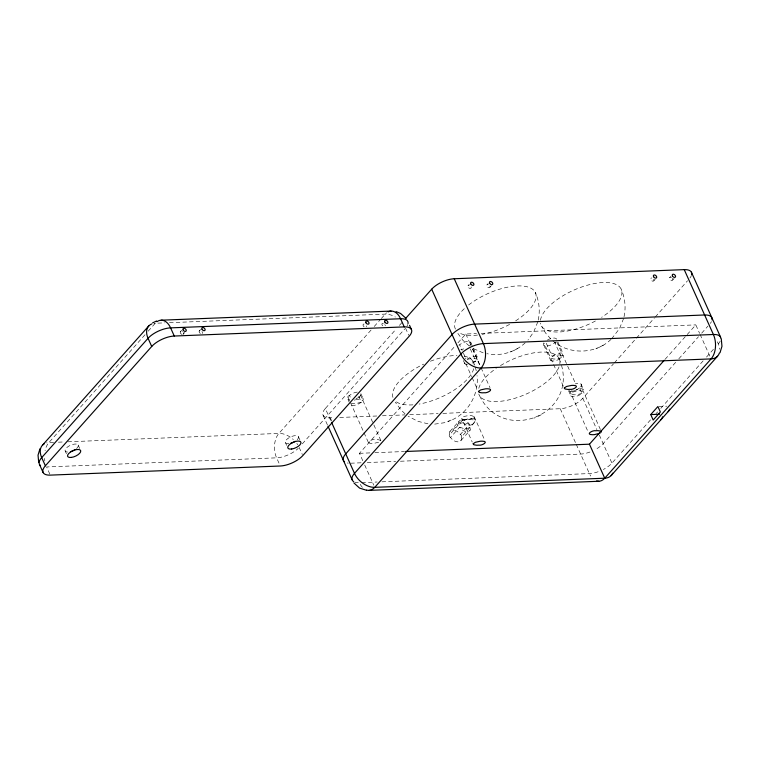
<?xml version="1.0" encoding="UTF-8"?>
<svg xmlns="http://www.w3.org/2000/svg" width="760" height="760" viewBox="0 0 760 760"><rect width="100%" height="100%" fill="white"/><g stroke="black" fill="none" stroke-linecap="round" stroke-linejoin="round"><path stroke-width="0.57" stroke-dasharray="3.8 2.85" d="M538.203 320.131C540.284 310.897 539.211 301.036 535.297 292.419M624.026 316.73C626.107 307.496 625.024 297.625 621.11 289.009M537.776 321.908L533.71 331.968L527.962 340.081M623.599 318.506L619.533 328.567L611.714 338.694M472.587 424.241A7.353 5.614 -73.2 0 0 473.271 423.738L475.028 421.24A3.41 2.612 -73.2 0 0 475.228 420.27L475.009 419.055L472.074 418.484A16.425 6.963 -24.2 0 0 469.889 418.579L465.68 419.425L463.21 420.745A3.41 2.612 -73.2 0 0 463.229 421.705L472.226 442.044M461.652 418.522C464.236 422.123 479.873 416.936 470.744 415.54A16.425 6.963 -24.2 0 0 468.559 415.625C466.222 416.014 459.534 416.546 462.488 420.384M460.978 440.458L470.07 430.264M462.498 420.185L449.435 434.948A7.144 4.693 41.7 0 1 452.789 430.065L461.89 419.862A7.144 4.693 41.7 0 1 469.433 424.308L460.341 434.511A7.144 4.693 41.7 0 0 452.789 430.065M145.018 334.733L48.906 442.558A17.575 10.953 87.7 0 0 45.068 450.651M148.171 331.198L155.258 323.247L164.749 322.867M180.329 331.806L181.678 330.286M183.464 333.963L184.813 332.452M199.206 331.056L200.564 329.536M371.07 330.03L278.892 433.428A17.575 10.953 87.7 0 0 276.602 457.833L279.813 464.977M374.224 326.486L380.522 319.418M381.311 318.535L385.253 314.117A17.575 10.953 87.7 0 1 386.64 312.806M330.676 420.384L325.337 408.5L396.245 328.956M399.399 325.423L402.553 321.888M302.299 443.868L404.719 328.976M467.979 285.76L469.328 284.24M486.856 285.01L488.205 283.499M489.991 287.166L491.34 285.655M362.805 460.759L359.461 453.321L454.784 346.38M457.938 342.845L465.813 334.001L476.482 333.583M449.91 431.462L459.002 421.268M459.638 427.215L464.236 428.668A16.093 10.574 41.7 0 0 467.761 428.469L470.544 426.778A7.144 4.693 41.7 0 1 467.181 431.661A7.144 4.693 41.7 0 1 459.638 427.215L450.547 437.418A7.144 4.693 41.7 0 0 458.09 441.864A7.144 4.693 41.7 0 0 461.453 436.981L474.297 422.636M653.894 280.668L655.253 279.148M669.645 277.751L670.994 276.241M672.781 279.917L674.13 278.397M442.88 413.373L560.244 408.719A17.575 7.457 -24.2 0 0 582.797 398.278L613.519 363.812M614.308 362.928L635.578 339.065M636.367 338.181L654.483 317.86M655.272 316.977L687.572 280.734M665.076 359.347L686.346 335.483M687.135 334.599L695.808 324.881L699.628 333.383M675.659 362.339L603.174 443.64A17.575 7.457 -24.2 0 1 594.548 449.996M678.813 358.796L698.506 336.709M701.66 333.174L707.959 326.097M650.55 419.843L611.942 463.153A17.575 7.457 -24.2 0 1 603.317 469.509M656.061 413.659L657.637 411.891M660.792 408.358L703.332 360.63M706.486 357.095L713.573 349.144M525.207 342.779C515.185 352.317 500.375 356.535 486.846 353.666M611.031 339.368C595.621 354.369 569.04 355.015 552.843 340.841M479.636 395.837C502.426 443.593 576.346 416.005 561.327 364.648M517.399 348.612L514.472 350.16M603.212 345.202L600.286 346.76M541.225 414.751L538.289 416.299M434.653 424.127L444.315 422.74L453.634 419.111M452.476 419.71C468.815 412.053 479.104 393.528 477.023 375.601M355.49 399.845L356.373 399.703A16.093 6.83 -24.2 0 1 359.964 399.522L362.862 400.463A7.144 3.03 -24.2 0 0 356.031 398.497A7.144 3.03 -24.2 0 0 358.919 396.701L361.361 402.144L356.944 403.341A16.093 6.83 -24.2 0 1 353.362 403.522L351.433 403.209M470.298 348.868L475.769 361.038L471.352 362.226A16.093 6.83 -24.2 0 1 470.07 362.368M546.288 343.283L552.178 356.373L556.596 355.186A16.093 6.83 -24.2 0 1 560.186 355.005M561.583 357.627L557.165 358.824A16.093 6.83 -24.2 0 1 553.584 359.005L550.677 358.065A7.144 3.03 -24.2 0 0 553.299 361.019A7.144 3.03 -24.2 0 0 561.583 357.627L554.857 342.655A7.144 3.03 -24.2 0 1 546.573 346.047A7.144 3.03 -24.2 0 1 543.951 343.092L553.109 363.47M572.508 392.141L576.925 390.944A16.093 6.83 -24.2 0 1 580.517 390.763L583.414 391.704A7.144 3.03 -24.2 0 0 580.792 388.749A7.144 3.03 -24.2 0 0 572.508 392.141L571.739 390.44M581.913 393.395L577.495 394.582A16.093 6.83 -24.2 0 1 573.914 394.763L571.007 393.822A7.144 3.03 -24.2 0 0 573.629 396.786A7.144 3.03 -24.2 0 0 581.913 393.395L579.471 387.952A2.195 0.931 -24.2 0 0 581.077 386.213M510.064 352.003L511.451 351.481M595.887 348.602L597.265 348.08M448.077 421.553L449.454 421.03M533.89 418.142L535.278 417.62M467.372 359.375L470.782 358.587A16.093 6.83 -24.2 0 1 474.363 358.406L477.27 359.347A7.144 3.03 -24.2 0 0 475.095 356.383A7.144 3.03 -24.2 0 0 467.2 359.128M462.887 419.966L463.334 419.852A10.782 1.776 5.4 0 1 466.117 419.577A10.782 1.776 5.4 0 1 469.87 419.587L470.563 419.624A4.759 0.779 5.4 0 1 475.361 420.261M354.169 400.13L355.043 399.931M169.489 322.677L385.253 314.117A17.575 11.543 41.7 0 1 395.361 317.024M481.222 333.393L695.808 324.881M325.337 408.5A17.575 7.457 -24.2 0 0 330.258 417.848L333.811 417.705M339.739 417.468L377.673 415.967M382.413 415.777L404.947 414.884M409.688 414.694L438.14 413.563M659.024 406.495L666.824 406.182M53.646 442.367L48.906 442.558A17.575 11.543 41.7 0 0 46.512 442.899M58.387 442.177L63.127 441.987M67.877 441.807L278.892 433.428A17.575 11.543 41.7 0 1 293.341 439.546M359.461 453.321L370.13 452.894M374.87 452.703L404.51 451.526M350.645 463.21L361.313 462.783M367.241 462.545L395.694 461.415M400.434 461.234L580.63 454.081A17.575 7.457 -24.2 0 0 591.261 451.526M361.779 482.619L377.188 482.011M381.928 481.821L589.399 473.584A17.575 7.457 -24.2 0 0 598.348 471.675M560.186 354.996L563.084 355.946A7.144 3.03 -24.2 0 0 560.462 352.982A7.144 3.03 -24.2 0 0 552.178 356.373M427.984 423.814L417.791 421.296L408.044 416.119M483.18 352.849L473.195 348.536M469.433 424.308L464.835 422.854A16.093 10.574 41.7 0 0 461.31 423.054L458.527 424.745A7.144 4.693 41.7 0 1 461.89 419.862M469.291 345.99L462.925 340.319L457.263 332.585M405.033 413.791L400.928 409.868L395.266 402.125M550.762 338.912L545.708 333.203L541.633 326.297M463.704 423.054L464.351 423.899A7.22 5.519 -73.2 0 0 465.12 424.536M380.845 440.477L377.454 439.413A16.425 6.963 -24.2 0 0 375.269 439.508C371.934 438.719 364.572 443.374 371.744 443.46A16.425 6.963 -24.2 0 0 373.93 443.365L379.116 442.149L380.845 440.477L360.42 395.019A7.144 3.03 -24.2 0 0 360.724 394.383M717.383 341.781L718.304 343.834A17.575 11.543 41.7 0 1 719.739 349.22M700.102 334.447L710.135 356.772M581.029 384.028L583.471 389.471M600.428 429.561L580.972 386.26A7.144 3.03 -24.2 0 0 575.292 383.885M557.859 341.943L563.15 353.704M582.797 398.278L596.866 429.599M599.298 435.005L611.942 463.153A17.575 11.543 41.7 0 1 612.76 465.32M556.776 341.915L575.367 383.277M569.477 390.421L587.936 431.49M568.499 390.621L570.95 396.065M553.593 364.553L563.322 386.194M543.894 345.325L550.62 360.297M560.244 408.719L575.776 443.279M576.26 444.362L589.399 473.584A17.575 10.953 87.7 0 0 590.729 476.064M470.601 342.142L477.327 357.115M470.962 345.315L470.544 344.385A7.144 3.03 -24.2 0 0 467.923 341.42A7.144 3.03 -24.2 0 0 459.629 344.812L462.156 350.426M472.644 349.058L480.577 366.709M481.051 367.764L490.019 387.733M465.813 334.001L470.592 344.641M472.501 348.887L480.624 366.966M463.419 353.229L465.101 356.972M465.519 357.912L465.937 358.844M465.832 363.631L471.666 376.618M472.159 377.691L477.508 389.595M463.362 360.497L464.797 363.698M474.135 416.594L484.69 440.068M473.898 417.325L475.228 420.27M405.507 328.092L408.719 335.236M360.886 393.69L362.928 398.221M357.361 392.084A7.144 3.03 -24.2 0 0 349.514 395.447L351.044 398.848M349.543 400.539L348.013 397.138A7.144 3.03 -24.2 0 0 349.419 400.035M350.455 402.581L363.517 431.632M364.002 432.715L368.353 442.396M347.947 399.37L349.173 402.087M364.714 465.015L373.796 485.212M330.258 417.848L331.712 421.087M323.123 415.33L327.978 426.132M298.395 436.639L300.029 440.268M299.145 447.402L302.356 454.546M285.447 442.633L286.662 445.36M78.166 445.037L79.8 448.666M65.208 451.031L66.434 453.748M49.818 474.107L46.607 466.963L276.602 457.833A17.575 7.457 -24.2 0 0 298.3 448.286M559.113 358.558L561.079 363.707M473.299 361.969L474.563 365.17M475.266 367.108L476.263 370.87M711.436 321.632A17.575 7.457 -24.2 0 1 710.277 323.447M691.429 275.367A17.575 7.457 -24.2 0 1 689.89 278.084M348.289 463.144A17.575 7.457 -24.2 0 1 347.206 462.973M470.649 344.327A2.195 0.931 -24.2 0 1 470.639 344.822M470.231 345.353A2.195 0.931 -24.2 0 1 469.623 345.819M463.809 348.878A7.144 3.03 -24.2 0 1 460.759 349.457M475.769 361.038A7.144 3.03 -24.2 0 1 471.115 363.651M467.485 364.43A7.144 3.03 -24.2 0 1 464.559 362.092M458.869 345.183A2.195 0.931 -24.2 0 1 459.61 344.764M547.276 340.119A7.144 3.03 -24.2 0 1 556.7 339.197M555.987 342.01A2.195 0.931 -24.2 0 1 554.876 342.703M543.837 343.14A2.195 0.931 -24.2 0 1 543.78 342.931M468.606 305.007A43.938 18.639 -24.2 0 1 528.836 287.299A43.938 18.639 -24.2 0 1 514.9 321.319M509.608 324.397A43.938 18.639 -24.2 0 1 482.001 334.372M477.527 335.055A43.938 18.639 -24.2 0 1 458.233 332.205M455.477 329.118A43.938 18.639 -24.2 0 1 465.804 307.325M464.16 356.098A43.938 18.639 -24.2 0 1 474.031 364.306M473.717 368.704A43.938 18.639 -24.2 0 1 419.092 404.082M412.955 404.842A43.938 18.639 -24.2 0 1 395.124 400.824M392.958 397.433A43.938 18.639 -24.2 0 1 423.709 364.135M430.416 361.238A43.938 18.639 -24.2 0 1 456.988 355.452M540.464 320.302A43.938 18.639 -24.2 0 1 602.784 282.549A43.938 18.639 -24.2 0 1 601.559 317.376M595.422 320.986A43.938 18.639 -24.2 0 1 540.464 323.171M500.45 365.626A43.938 18.639 -24.2 0 1 541.605 352.06A43.938 18.639 -24.2 0 1 559.844 363.755M559.018 366.89A43.938 18.639 -24.2 0 1 517.712 397.375A43.938 18.639 -24.2 0 1 478.781 394.031M478.772 388.322A43.938 18.639 -24.2 0 1 496.28 368.324M579.471 387.952A7.144 3.03 -24.2 0 1 573.002 391.096A7.144 3.03 -24.2 0 1 568.337 390.402M360.534 394.962A2.195 0.931 -24.2 0 1 358.938 396.748M361.361 402.144A7.144 3.03 -24.2 0 1 350.616 405.004M347.899 397.185A2.195 0.931 -24.2 0 1 349.486 395.399M672.457 278.341A1.919 1.264 41.7 0 1 672.153 280.392A1.919 1.264 41.7 0 1 669.731 278.948A1.919 1.264 41.7 0 1 670.633 277.248M671.27 277.4A1.919 1.264 41.7 0 1 671.602 277.562M653.676 279.233A1.919 1.264 41.7 0 1 653.182 281.162A1.919 1.264 41.7 0 1 650.836 279.642A1.919 1.264 41.7 0 1 651.757 277.998M489.848 285.883A1.919 1.264 41.7 0 1 489.031 287.679A1.919 1.264 41.7 0 1 486.799 285.798A1.919 1.264 41.7 0 1 488.309 284.591M471.105 286.919A1.919 1.264 41.7 0 1 470.022 288.42A1.919 1.264 41.7 0 1 467.923 286.558A1.919 1.264 41.7 0 1 469.272 285.294M450.509 437.494A2.195 1.444 41.7 0 1 449.331 434.872M460.38 434.435A2.195 1.444 41.7 0 1 461.548 437.057M463.058 420.745A4.674 0.769 5.4 0 1 463.03 419.995M472.568 424.175A10.498 8.027 -73.2 0 1 465.148 424.469M720.195 341.135A17.575 7.457 -24.2 0 1 718.304 343.834M362.425 487.359A17.575 10.953 87.7 0 1 359.404 482.714A17.575 7.457 -24.2 0 1 354.996 482.229M296.827 443.422A17.575 11.543 41.7 0 1 297.73 444.771M44.84 460.978A17.575 10.953 87.7 0 1 44.526 458.384M154.052 323.351A17.575 11.543 41.7 0 1 155.258 323.247M407.787 324.482A17.575 7.457 -24.2 0 1 406.885 326.297M288.857 443.622A7.144 3.03 -24.2 0 1 286.235 439.983A7.144 3.03 -24.2 0 1 295.668 435.613A7.144 3.03 -24.2 0 1 297.151 439.774M67.621 452.058A7.144 3.03 -24.2 0 1 66.585 447.763A7.144 3.03 -24.2 0 1 76.076 444.03A7.144 3.03 -24.2 0 1 76.522 448.542M200.383 333.402A1.919 1.264 41.7 0 1 199.111 331.455A1.919 1.264 41.7 0 1 200.507 330.591M201.913 331.493A1.919 1.264 41.7 0 1 202.198 333.431M183.245 332.538A1.919 1.264 41.7 0 1 182.998 334.39M182.011 334.381A1.919 1.264 41.7 0 1 180.253 332.5A1.919 1.264 41.7 0 1 181.469 331.312M182.125 331.522A1.919 1.264 41.7 0 1 182.457 331.721M364.125 326.791A1.919 1.264 41.7 0 1 363.052 324.738A1.919 1.264 41.7 0 1 364.743 324.188M366.291 325.859A1.919 1.264 41.7 0 1 366.187 326.819M382.698 325.802A1.919 1.264 41.7 0 1 382.005 323.798A1.919 1.264 41.7 0 1 383.791 323.522M384.437 323.959A1.919 1.264 41.7 0 1 384.702 324.235M385.13 324.966A1.919 1.264 41.7 0 1 385.187 325.831"/><path stroke-width="1.14" d="M601.388 432.079L600.666 431.091L598.006 430.663A16.425 6.963 -24.2 0 0 595.821 430.749C592.486 429.97 585.124 434.615 592.297 434.701A16.425 6.963 -24.2 0 0 594.481 434.615L600.077 433.2M39.976 448.704L38.038 455.164L38.703 462.441M720.024 352.744L721.962 346.284L721.297 339.007M42.455 445.217L148.808 325.907M45.372 465.785L151.725 346.474A17.575 7.457 -24.2 0 1 174.268 336.034L404.263 326.904A17.575 7.457 -24.2 0 1 409.174 336.252L302.822 455.563A17.575 7.457 -24.2 0 1 280.269 466.003L50.283 475.123A17.575 7.457 -24.2 0 1 45.372 465.785L41.695 457.615A17.575 11.543 41.7 0 1 44.308 443.773M405.697 318.354L431.699 289.19A17.575 7.457 -24.2 0 1 454.242 278.749L684.237 269.629A17.575 7.457 -24.2 0 1 691.667 274.493M405.697 451.478L589.447 444.191L664.288 360.231M650.74 414.58L657.903 406.543L660.355 411.986L653.192 420.023L650.74 414.58L659.661 414.219M596.591 480.956A17.575 10.953 87.7 0 0 604.741 478.211L711.094 358.901A17.575 11.543 41.7 0 0 719.34 353.106M611.125 475.608L717.544 356.231M152.589 322.886L156.607 320.976M161.148 320.197L391.058 311.077M612.712 473.166A17.575 11.543 41.7 0 1 604.741 478.211L374.747 487.34A17.575 10.953 87.7 0 1 366.605 490.076M368.856 490.381L598.851 481.26M366.538 490.304L359.537 488.081L353.875 482.913M396.074 311.609L400.558 313.452L406.02 318.345M352.07 479.712L327.978 426.132M691.362 272.137L720.518 337.003M684.237 269.629L713.393 334.495A17.575 10.953 87.7 0 1 711.094 358.901L481.108 368.03A17.575 11.543 41.7 0 1 460.854 354.055L431.699 289.19M589.447 444.191L604.741 478.211M454.242 278.749L483.398 343.615A17.575 10.953 87.7 0 1 481.108 368.03L374.747 487.34A17.575 11.543 41.7 0 1 354.492 473.366L331.654 422.541M409.555 325.337L411.388 329.422M404.263 326.904L400.596 318.744A17.575 10.953 87.7 0 0 388.141 311.847M174.268 336.034L170.601 327.873A17.575 10.953 87.7 0 0 156.978 321.689M151.725 346.474L148.057 338.305A17.575 11.543 41.7 0 1 151.734 323.959M39.482 464.455L43.158 472.615M712.053 319.846A17.575 7.457 -24.2 0 0 704.625 314.982L474.63 324.111A17.575 7.457 -24.2 0 0 452.086 334.552L345.724 453.862A17.575 7.457 -24.2 0 0 344.565 461.89M720.889 338.513A17.575 7.457 -24.2 0 0 713.393 334.495L483.398 343.615A17.575 7.457 -24.2 0 0 460.854 354.055L354.492 473.366A17.575 7.457 -24.2 0 0 353.723 481.659M669.607 409.146A17.575 11.543 41.7 0 1 668.125 411.673M662.568 416.822A17.575 11.543 41.7 0 1 660.962 419.71M408.025 323.608A17.575 7.457 -24.2 0 0 400.596 318.744L170.601 327.873A17.575 7.457 -24.2 0 0 148.057 338.305L41.695 457.615A17.575 7.457 -24.2 0 0 40.536 465.652M295.231 441.284A7.144 3.03 -24.2 0 1 290.643 443.289M75.002 449.683A7.144 3.03 -24.2 0 1 70.414 451.687M478.486 391.4L479.208 392.388L481.868 392.815A16.425 6.963 -24.2 0 0 484.053 392.73C487.388 393.509 494.75 388.863 487.578 388.778A16.425 6.963 -24.2 0 0 485.393 388.863L480.671 389.899L478.486 391.4M473.176 443.792L473.898 444.78L476.558 445.208A16.425 6.963 -24.2 0 0 478.743 445.123C482.077 445.901 489.44 441.256 482.267 441.17A16.425 6.963 -24.2 0 0 480.082 441.256L475.361 442.291L473.176 443.792M564.309 387.99L565.022 388.987L567.682 389.415A16.425 6.963 -24.2 0 0 569.876 389.329C573.211 390.108 580.564 385.462 573.392 385.377A16.425 6.963 -24.2 0 0 571.207 385.462L566.494 386.498L564.309 387.99M672.448 275.956A1.919 1.264 41.7 0 0 675.327 277.106A1.919 1.264 41.7 0 0 673.949 274.36A1.919 1.264 41.7 0 0 672.448 275.956M653.572 276.706A1.919 1.264 41.7 0 0 656.45 277.856A1.919 1.264 41.7 0 0 655.072 275.11A1.919 1.264 41.7 0 0 653.572 276.706M489.658 283.204A1.919 1.264 41.7 0 0 492.537 284.354A1.919 1.264 41.7 0 0 491.159 281.618A1.919 1.264 41.7 0 0 489.658 283.204M470.782 283.955A1.919 1.264 41.7 0 0 473.66 285.104A1.919 1.264 41.7 0 0 472.283 282.368A1.919 1.264 41.7 0 0 470.782 283.955M291.707 449.017A7.144 3.03 -24.2 0 0 300.951 442.377A7.144 3.03 -24.2 0 0 290.434 443.849A7.144 3.03 -24.2 0 0 291.707 449.017M71.478 457.406A7.144 3.03 -24.2 0 0 80.721 450.775A7.144 3.03 -24.2 0 0 70.205 452.248A7.144 3.03 -24.2 0 0 71.478 457.406M202.017 329.251A1.919 1.264 41.7 0 0 204.896 330.401A1.919 1.264 41.7 0 0 203.518 327.665A1.919 1.264 41.7 0 0 202.017 329.251M183.141 330.001A1.919 1.264 41.7 0 0 186.019 331.151A1.919 1.264 41.7 0 0 184.642 328.405A1.919 1.264 41.7 0 0 183.141 330.001M365.93 322.743A1.919 1.264 41.7 0 0 368.809 323.893A1.919 1.264 41.7 0 0 367.431 321.157A1.919 1.264 41.7 0 0 365.93 322.743M384.807 321.993A1.919 1.264 41.7 0 0 387.685 323.142A1.919 1.264 41.7 0 0 386.308 320.406A1.919 1.264 41.7 0 0 384.807 321.993"/></g></svg>
